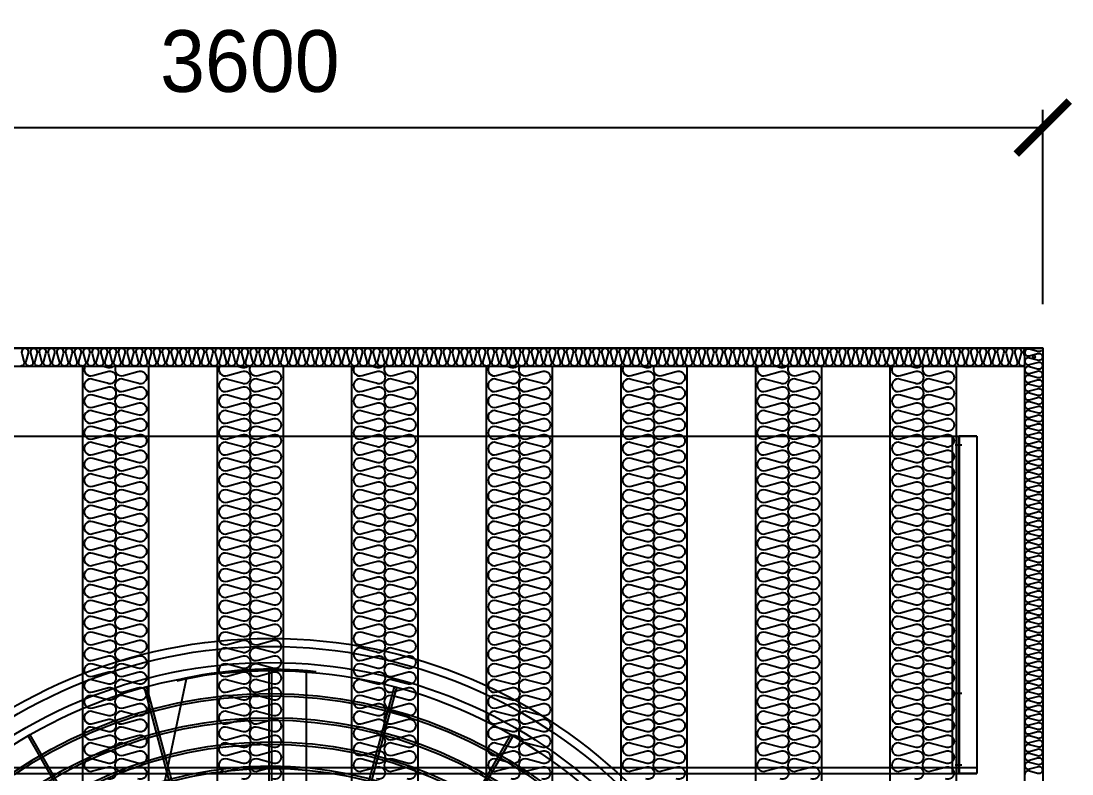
# Model space of a CAD drawing. Header units: millimetres. Extents: x 2557 to 34820, y 2099 to 24914.
# Drawn here: x 7343 to 9728, y 12699 to 14407 of the extents above; entities that cross this region are included whole.
import ezdxf

# ---------------------------------------------------------------- set-up
doc = ezdxf.new("R2010")
doc.units = ezdxf.units.MM
doc.linetypes.add('CENTER', pattern=[2, 1.25, -0.25, 0.25, -0.25])
doc.linetypes.add('HIDDEN', pattern=[0.375, 0.25, -0.125])
for name, color, linetype in [('center', 1, 'CENTER'), ('LINE', 7, 'Continuous'), ('SMS', 220, 'Continuous'), ('냉각탑', 4, 'Continuous'), ('냉각탑_dim', 1, 'Continuous'), ('숨은선', 5, 'HIDDEN')]:
    doc.layers.add(name, color=color, linetype=linetype)
doc.styles.add('HY울릉도L', font='')
doc.styles.get('HY울릉도L').set_extended_font_data('HY울릉도L')
doc.dimstyles.new('성지DIM', dxfattribs={"dimtxt": 3.5, "dimasz": 3, "dimexe": 1, "dimexo": 2.5, "dimgap": 2, "dimtad": 1, "dimdec": 0, "dimzin": 3, "dimdsep": 46, "dimtxsty": 'HY울릉도L', "dimblk": 'ARCHTICK', "dimcen": -2, "dimclrd": 256, "dimclre": 256, "dimclrt": 7, "dimadec": 0, "dimazin": 0, "dimtfac": 1, "dimtdec": 0, "dimtofl": 0, "dimtmove": 0, "dimatfit": 3, "dimfxl": 1, "dimtolj": 1, "dimtzin": 0, "dimlwe": -1, "dimarcsym": 0})

# ---------------------------------------------------------------- blocks, each defined once
blk = doc.blocks.new('_ArchTick')
at = {"color": 0, "linetype": 'ByBlock', "const_width": 0.15}
blk.add_lwpolyline([(-0.5, -0.5), (0.5, 0.5)], dxfattribs=at)
blk = doc.blocks.new('*D438')
at = {"layer": 'Defpoints', "color": 0, "transparency": 16777216}
for p in [(9661.9, 14165.6), (6062.1, 13665.1), (9661.9, 13665.1)]:
    blk.add_point(p, dxfattribs=at)
at = {"layer": '냉각탑_dim', "transparency": 16777216}
for p, q in [((6062.1, 13765.1), (6062.1, 14205.6)), ((9661.9, 13765.1), (9661.9, 14205.6))]:
    blk.add_line(p, q, dxfattribs=at)
at = {"layer": '냉각탑_dim', "lineweight": -2, "transparency": 16777216}
blk.add_line((6062.1, 14165.6), (9661.9, 14165.6), dxfattribs=at)
at = {"layer": '냉각탑_dim', "lineweight": -2, "transparency": 16777216, "xscale": 120, "yscale": 120, "zscale": 120, "rotation": 180}
blk.add_blockref('_ArchTick', (6062.1, 14165.6), dxfattribs=at)
at = {"layer": '냉각탑_dim', "lineweight": -2, "transparency": 16777216, "xscale": 120, "yscale": 120, "zscale": 120}
blk.add_blockref('_ArchTick', (9661.9, 14165.6), dxfattribs=at)
at = {"layer": '냉각탑_dim', "color": 7, "transparency": 16777216, "insert": (7862, 14315.6), "char_height": 140, "attachment_point": 5, "style": 'HY울릉도L'}
blk.add_mtext('\\A1;3600', dxfattribs=at)
blk = doc.blocks.new('A$C1FB73ED1')
for p, q in [((1277, 1342.9), (1277, 2480)), ((1283, 1342.9), (1283, 2480)), ((1260.8, 1340), (966.5, 2438.3)), ((1266.6, 1341.6), (972.3, 2439.9)), ((1293.4, 1341.6), (1587.7, 2439.9)), ((1299.2, 1340), (1593.5, 2438.3)), ((1245.9, 1333), (677.4, 2317.7)), ((1251.1, 1336), (682.6, 2320.7)), ((1308.9, 1336), (1877.4, 2320.7)), ((1314.1, 1333), (1882.6, 2317.7))]:
    blk.add_line(p, q)
for radius in [1280, 1260, 1220, 1200]:
    blk.add_circle((1280, 1280), radius)
at = {"ltscale": 5}
for radius in [1143, 1137, 1083, 1077, 1023, 1017, 963, 957]:
    blk.add_circle((1280, 1280), radius, dxfattribs=at)
at = {"layer": 'LINE', "color": 7}
for p, q in [((985.2, 2053.4), (1071.5, 2459.4)), ((1368.2, 2477.5), (1368.2, 1567))]:
    blk.add_line(p, q, dxfattribs=at)
for radius, start, end in [(1000, 83.5007, 103.4595), (998, 83.4876, 103.487)]:
    blk.add_arc((1280, 1483.4), radius, start, end, dxfattribs=at)
blk = doc.blocks.new('SP전면')
at = {"color": 7}
for p, q in [((31549.2, -80510.4), (31549.2, -83988.4)), ((31699.2, -80510.4), (31699.2, -83988.4))]:
    blk.add_line(p, q, dxfattribs=at)
at = {"layer": 'SMS', "color": 5}
for points in [[(31554.8, -80510.4, 0.686718), (31572.7, -80530.4), (31605.6, -80521.5, -0.524856), (31625.1, -80534.9, -0.524856), (31605.6, -80548.3), (31572.7, -80539.4, 1.449198), (31572.7, -80566.3), (31605.6, -80557.4, -0.524856), (31625.1, -80570.8, -0.524856), (31605.6, -80584.2), (31572.7, -80575.3, 1.449198), (31572.7, -80602.2), (31605.6, -80593.3, -0.524856), (31625.1, -80606.7, -0.524856), (31605.6, -80620.1), (31572.7, -80611.2, 1.449198), (31572.7, -80638.1), (31605.6, -80629.2, -0.524856), (31625.1, -80642.6, -0.524856), (31605.6, -80656.1), (31572.7, -80647.2, 1.449198), (31572.7, -80674), (31605.6, -80665.1, -0.524856), (31625.1, -80678.5, -0.524856), (31605.6, -80692), (31572.7, -80683.1, 1.449198), (31572.7, -80709.9), (31605.6, -80701, -0.524856), (31625.1, -80714.4, -0.524856), (31605.6, -80727.9), (31572.7, -80719, 1.449198), (31572.7, -80745.8), (31605.6, -80736.9, -0.524856), (31625.1, -80750.4, -0.524856), (31605.6, -80763.8), (31572.7, -80754.9, 1.449198), (31572.7, -80781.7), (31605.6, -80772.8, -0.524856), (31625.1, -80786.3, -0.524856), (31605.6, -80799.7), (31572.7, -80790.8, 1.449198), (31572.7, -80817.7), (31605.6, -80808.7, -0.524856), (31625.1, -80822.2, -0.524856), (31605.6, -80835.6), (31572.7, -80826.7, 1.449198), (31572.7, -80853.6), (31605.6, -80844.7, -0.524856), (31625.1, -80858.1, -0.524856), (31605.6, -80871.5), (31572.7, -80862.6, 1.449198), (31572.7, -80889.5), (31605.6, -80880.6, -0.524856), (31625.1, -80894, -0.524856), (31605.6, -80907.4), (31572.7, -80898.5, 1.449198), (31572.7, -80925.4), (31605.6, -80916.5, -0.524856), (31625.1, -80929.9, -0.524856), (31605.6, -80943.3), (31572.7, -80934.4, 1.449198), (31572.7, -80961.3), (31605.6, -80952.4, -0.524856), (31625.1, -80965.8, -0.524856), (31605.6, -80979.2), (31572.7, -80970.3, 1.449198), (31572.7, -80997.2), (31605.6, -80988.3, -0.524856), (31625.1, -81001.7, -0.524856), (31605.6, -81015.2), (31572.7, -81006.3, 1.449198), (31572.7, -81033.1), (31605.6, -81024.2, -0.524856), (31625.1, -81037.6, -0.524856), (31605.6, -81051.1), (31572.7, -81042.2, 1.449198), (31572.7, -81069), (31605.6, -81060.1, -0.524856), (31625.1, -81073.5, -0.524856), (31605.6, -81087), (31572.7, -81078.1, 1.449198), (31572.7, -81104.9), (31605.6, -81096, -0.524856), (31625.1, -81109.5, -0.524856), (31605.6, -81122.9), (31572.7, -81114, 1.449198), (31572.7, -81140.8), (31605.6, -81131.9, -0.524856), (31625.1, -81145.4, -0.524856), (31605.6, -81158.8), (31572.7, -81149.9, 1.449198), (31572.7, -81176.8), (31605.6, -81167.8, -0.524856), (31625.1, -81181.3, -0.524856), (31605.6, -81194.7), (31572.7, -81185.8, 1.449198), (31572.7, -81212.7), (31605.6, -81203.8, -0.524856), (31625.1, -81217.2, -0.524856), (31605.6, -81230.6), (31572.7, -81221.7, 1.449198), (31572.7, -81248.6), (31605.6, -81239.7, -0.524856), (31625.1, -81253.1, -0.524856), (31605.6, -81266.5), (31572.7, -81257.6, 1.449198), (31572.7, -81284.5), (31605.6, -81275.6, -0.524856), (31625.1, -81289, -0.524856), (31605.6, -81302.4), (31572.7, -81293.5, 1.449198), (31572.7, -81320.4), (31605.6, -81311.5, -0.524856), (31625.1, -81324.9, -0.417249), (31610.6, -81339.3)], [(31618, -80510.4, -0.259641), (31604.1, -80512.4), (31596.6, -80510.4)], [(31624.5, -80510.4, 0.686718), (31642.3, -80530.4), (31675.2, -80521.5, -0.524856), (31694.7, -80534.9, -0.524856), (31675.2, -80548.3), (31642.3, -80539.4, 1.449198), (31642.3, -80566.3), (31675.2, -80557.4, -0.524856), (31694.7, -80570.8, -0.524856), (31675.2, -80584.2), (31642.3, -80575.3, 1.449198), (31642.3, -80602.2), (31675.2, -80593.3, -0.524856), (31694.7, -80606.7, -0.524856), (31675.2, -80620.1), (31642.3, -80611.2, 1.449198), (31642.3, -80638.1), (31675.2, -80629.2, -0.524856), (31694.7, -80642.6, -0.524856), (31675.2, -80656.1), (31642.3, -80647.2, 1.449198), (31642.3, -80674), (31675.2, -80665.1, -0.524856), (31694.7, -80678.5, -0.524856), (31675.2, -80692), (31642.3, -80683.1, 1.449198), (31642.3, -80709.9), (31675.2, -80701, -0.524856), (31694.7, -80714.4, -0.524856), (31675.2, -80727.9), (31642.3, -80719, 1.449198), (31642.3, -80745.8), (31675.2, -80736.9, -0.524856), (31694.7, -80750.4, -0.524856), (31675.2, -80763.8), (31642.3, -80754.9, 1.449198), (31642.3, -80781.7), (31675.2, -80772.8, -0.524856), (31694.7, -80786.3, -0.524856), (31675.2, -80799.7), (31642.3, -80790.8, 1.449198), (31642.3, -80817.7), (31675.2, -80808.7, -0.524856), (31694.7, -80822.2, -0.524856), (31675.2, -80835.6), (31642.3, -80826.7, 1.449198), (31642.3, -80853.6), (31675.2, -80844.7, -0.524856), (31694.7, -80858.1, -0.524856), (31675.2, -80871.5), (31642.3, -80862.6, 1.449198), (31642.3, -80889.5), (31675.2, -80880.6, -0.524856), (31694.7, -80894, -0.524856), (31675.2, -80907.4), (31642.3, -80898.5, 1.449198), (31642.3, -80925.4), (31675.2, -80916.5, -0.524856), (31694.7, -80929.9, -0.524856), (31675.2, -80943.3), (31642.3, -80934.4, 1.449198), (31642.3, -80961.3), (31675.2, -80952.4, -0.524856), (31694.7, -80965.8, -0.524856), (31675.2, -80979.2), (31642.3, -80970.3, 1.449198), (31642.3, -80997.2), (31675.2, -80988.3, -0.524856), (31694.7, -81001.7, -0.524856), (31675.2, -81015.2), (31642.3, -81006.3, 1.449198), (31642.3, -81033.1), (31675.2, -81024.2, -0.524856), (31694.7, -81037.6, -0.524856), (31675.2, -81051.1), (31642.3, -81042.2, 1.449198), (31642.3, -81069), (31675.2, -81060.1, -0.524856), (31694.7, -81073.5, -0.524856), (31675.2, -81087), (31642.3, -81078.1, 1.449198), (31642.3, -81104.9), (31675.2, -81096, -0.524856), (31694.7, -81109.5, -0.524856), (31675.2, -81122.9), (31642.3, -81114, 1.449198), (31642.3, -81140.8), (31675.2, -81131.9, -0.524856), (31694.7, -81145.4, -0.524856), (31675.2, -81158.8), (31642.3, -81149.9, 1.449198), (31642.3, -81176.8), (31675.2, -81167.8, -0.524856), (31694.7, -81181.3, -0.524856), (31675.2, -81194.7), (31642.3, -81185.8, 1.449198), (31642.3, -81212.7), (31675.2, -81203.8, -0.524856), (31694.7, -81217.2, -0.524856), (31675.2, -81230.6), (31642.3, -81221.7, 1.449198), (31642.3, -81248.6), (31675.2, -81239.7, -0.524856), (31694.7, -81253.1, -0.524856), (31675.2, -81266.5), (31642.3, -81257.6, 1.449198), (31642.3, -81284.5), (31675.2, -81275.6, -0.524856), (31694.7, -81289, -0.524856), (31675.2, -81302.4), (31642.3, -81293.5, 1.449198), (31642.3, -81320.4), (31675.2, -81311.5, -0.524856), (31694.7, -81324.9, -0.417249), (31680.2, -81339.3)], [(31553.7, -81310.6, 0.446849), (31572.7, -81320.4), (31605.6, -81311.5, -0.524856), (31625.1, -81324.9, -0.524856), (31605.6, -81338.3), (31572.7, -81329.4, 1.449198), (31572.7, -81356.3), (31605.6, -81347.4, -0.524856), (31625.1, -81360.8, -0.524856), (31605.6, -81374.3), (31572.7, -81365.4, 1.449198), (31572.7, -81392.2), (31605.6, -81383.3, -0.524856), (31625.1, -81396.7, -0.524856), (31605.6, -81410.2), (31572.7, -81401.3, 1.449198), (31572.7, -81428.1), (31605.6, -81419.2, -0.524856), (31625.1, -81432.6, -0.524856), (31605.6, -81446.1)], [(31623.3, -81310.6, 0.446849), (31642.3, -81320.4), (31675.2, -81311.5, -0.524856), (31694.7, -81324.9, -0.524856), (31675.2, -81338.3), (31642.3, -81329.4, 1.449198), (31642.3, -81356.3), (31675.2, -81347.4, -0.524856), (31694.7, -81360.8, -0.524856), (31675.2, -81374.3), (31642.3, -81365.4, 1.449198), (31642.3, -81392.2), (31675.2, -81383.3, -0.524856), (31694.7, -81396.7, -0.524856), (31675.2, -81410.2), (31642.3, -81401.3, 1.449198), (31642.3, -81428.1), (31675.2, -81419.2, -0.524856), (31694.7, -81432.6, -0.524856), (31675.2, -81446.1)]]:
    blk.add_lwpolyline(points, format="xyb", dxfattribs=at)
blk = doc.blocks.new('3')
for p, q in [((8817.1, 13665.1), (6062.1, 13665.1)), ((6253.4, 13665.1), (9511.9, 13665.1)), ((8817.1, 13665.1), (9662.1, 13665.1)), ((9662.1, 13665.1), (9662.1, 10065.1)), ((6267.4, 13465.1), (9511.9, 13465.1)), ((9456.5, 13465.1), (9456.5, 12699.5)), ((9470.6, 13465.1), (9470.6, 12699.5)), ((9472.5, 13465.1), (9472.5, 12699.5)), ((9511.9, 13465.1), (9472.5, 13465.1)), ((9511.9, 13465.1), (9511.9, 12699.5)), ((6253.4, 12699.5), (9511.9, 12699.5)), ((6314.3, 12713.6), (9511.9, 12713.6)), ((9511.9, 12699.5), (9472.5, 12699.5))]:
    blk.add_line(p, q)
at = {"color": 7}
for p, q in [((6062.1, 13665.1), (8817.1, 13665.1)), ((9662.1, 13665.1), (8817.1, 13665.1)), ((9620.1, 13665.1), (9620.1, 10145.1)), ((9662.1, 13665.1), (9662.1, 10065.1)), ((9620.1, 13623.1), (6104.1, 13623.1))]:
    blk.add_line(p, q, dxfattribs=at)
at = {"ltscale": 500, "elevation": 0}
blk.add_lwpolyline([(6062.1, 13665.1), (9661.9, 13665.1), (9661.9, 10065.1), (6062.1, 10065.1)], close=True, dxfattribs=at)
blk.add_circle((9642.1, 13645.1), 3)
at = {"layer": 'center'}
for p, q in [((9462.7, 13445.5), (9478.6, 13445.5)), ((9462.7, 12882.3), (9478.6, 12882.3)), ((9462.7, 12719.2), (9478.6, 12719.2))]:
    blk.add_line(p, q, dxfattribs=at)
at = {"layer": 'SMS', "color": 5, "elevation": 0}
for points in [[(7688.9, 13663.9, 0.446849), (7683.5, 13653.4), (7688.4, 13635.1, -0.524856), (7681, 13624.3, -0.524856), (7673.5, 13635.1), (7678.5, 13653.4, 1.449198), (7663.5, 13653.4), (7668.5, 13635.1, -0.524856), (7661, 13624.3, -0.524856), (7653.6, 13635.1), (7658.5, 13653.4, 1.449198), (7643.6, 13653.4), (7648.5, 13635.1, -0.524856), (7641.1, 13624.3, -0.524856), (7633.6, 13635.1), (7638.6, 13653.4, 1.449198), (7623.6, 13653.4), (7628.6, 13635.1, -0.524856), (7621.1, 13624.3, -0.524856), (7613.7, 13635.1), (7618.6, 13653.4, 1.449198), (7603.7, 13653.4), (7608.6, 13635.1, -0.524856), (7601.2, 13624.3, -0.524856), (7593.7, 13635.1), (7598.7, 13653.4, 1.449198), (7583.7, 13653.4), (7588.7, 13635.1, -0.524856), (7581.2, 13624.3, -0.524856), (7573.8, 13635.1), (7578.7, 13653.4, 1.449198), (7563.8, 13653.4), (7568.7, 13635.1, -0.524856), (7561.3, 13624.3, -0.524856), (7553.8, 13635.1), (7558.8, 13653.4, 1.449198), (7543.8, 13653.4), (7548.8, 13635.1, -0.524856), (7541.3, 13624.3, -0.524856), (7533.9, 13635.1), (7538.8, 13653.4, 1.449198), (7523.9, 13653.4), (7528.8, 13635.1, -0.524856), (7521.4, 13624.3, -0.524856), (7513.9, 13635.1), (7518.9, 13653.4, 1.449198), (7503.9, 13653.4), (7508.9, 13635.1, -0.524856), (7501.4, 13624.3, -0.524856), (7494, 13635.1), (7498.9, 13653.4, 1.449198), (7484, 13653.4), (7488.9, 13635.1, -0.524856), (7481.5, 13624.3, -0.524856), (7474, 13635.1), (7479, 13653.4, 1.449198), (7464, 13653.4), (7469, 13635.1, -0.524856), (7461.5, 13624.3, -0.524856), (7454.1, 13635.1), (7459, 13653.4, 1.449198), (7444.1, 13653.4), (7449, 13635.1, -0.524856), (7441.6, 13624.3, -0.524856), (7434.1, 13635.1), (7439.1, 13653.4, 1.449198), (7424.1, 13653.4), (7429.1, 13635.1, -0.524856), (7421.6, 13624.3, -0.524856), (7414.2, 13635.1), (7419.1, 13653.4, 1.449198), (7404.2, 13653.4), (7409.1, 13635.1, -0.524856), (7401.7, 13624.3, -0.524856), (7394.2, 13635.1), (7399.2, 13653.4, 1.449198), (7384.2, 13653.4), (7389.2, 13635.1, -0.524856), (7381.7, 13624.3, -0.524856), (7374.3, 13635.1), (7379.2, 13653.4, 1.449198), (7364.3, 13653.4), (7369.2, 13635.1, -0.524856), (7361.8, 13624.3, -0.524856), (7354.3, 13635.1), (7359.3, 13653.4, 1.449198), (7344.3, 13653.4), (7349.3, 13635.1, -0.524856), (7341.8, 13624.3, -0.524856)], [(8267.5, 13663.9, 0.446849), (8262, 13653.4), (8267, 13635.1, -0.524856), (8259.5, 13624.3, -0.524856), (8252.1, 13635.1), (8257, 13653.4, 1.449198), (8242.1, 13653.4), (8247, 13635.1, -0.524856), (8239.6, 13624.3, -0.524856), (8232.1, 13635.1), (8237.1, 13653.4, 1.449198), (8222.1, 13653.4), (8227.1, 13635.1, -0.524856), (8219.6, 13624.3, -0.524856), (8212.2, 13635.1), (8217.1, 13653.4, 1.449198), (8202.2, 13653.4), (8207.1, 13635.1, -0.524856), (8199.7, 13624.3, -0.524856), (8192.2, 13635.1), (8197.2, 13653.4, 1.449198), (8182.2, 13653.4), (8187.2, 13635.1, -0.524856), (8179.7, 13624.3, -0.524856), (8172.3, 13635.1), (8177.2, 13653.4, 1.449198), (8162.3, 13653.4), (8167.2, 13635.1, -0.524856), (8159.8, 13624.3, -0.524856), (8152.3, 13635.1), (8157.3, 13653.4, 1.449198), (8142.3, 13653.4), (8147.3, 13635.1, -0.524856), (8139.8, 13624.3, -0.524856), (8132.4, 13635.1), (8137.3, 13653.4, 1.449198), (8122.4, 13653.4), (8127.3, 13635.1, -0.524856), (8119.9, 13624.3, -0.524856), (8112.4, 13635.1), (8117.4, 13653.4, 1.449198), (8102.4, 13653.4), (8107.4, 13635.1, -0.524856), (8099.9, 13624.3, -0.524856), (8092.5, 13635.1), (8097.4, 13653.4, 1.449198), (8082.5, 13653.4), (8087.4, 13635.1, -0.524856), (8080, 13624.3, -0.524856), (8072.5, 13635.1), (8077.5, 13653.4, 1.449198), (8062.5, 13653.4), (8067.5, 13635.1, -0.524856), (8060, 13624.3, -0.524856), (8052.6, 13635.1), (8057.5, 13653.4, 1.449198), (8042.6, 13653.4), (8047.5, 13635.1, -0.524856), (8040.1, 13624.3, -0.524856), (8032.6, 13635.1), (8037.6, 13653.4, 1.449198), (8022.6, 13653.4), (8027.6, 13635.1, -0.524856), (8020.1, 13624.3, -0.524856), (8012.7, 13635.1), (8017.6, 13653.4, 1.449198), (8002.7, 13653.4), (8007.6, 13635.1, -0.524856), (8000.2, 13624.3, -0.524856), (7992.7, 13635.1), (7997.7, 13653.4, 1.449198), (7982.7, 13653.4), (7987.7, 13635.1, -0.524856), (7980.2, 13624.3, -0.524856), (7972.8, 13635.1), (7977.7, 13653.4, 1.449198), (7962.8, 13653.4), (7967.7, 13635.1, -0.524856), (7960.3, 13624.3, -0.524856), (7952.8, 13635.1), (7957.8, 13653.4, 1.449198), (7942.8, 13653.4), (7947.8, 13635.1, -0.524856), (7940.3, 13624.3, -0.524856), (7932.9, 13635.1), (7937.8, 13653.4, 1.449198), (7922.9, 13653.4), (7927.8, 13635.1, -0.524856), (7920.4, 13624.3, -0.524856), (7912.9, 13635.1), (7917.9, 13653.4, 1.449198), (7902.9, 13653.4), (7907.9, 13635.1, -0.524856), (7900.4, 13624.3, -0.524856), (7893, 13635.1), (7897.9, 13653.4, 1.449198), (7883, 13653.4), (7887.9, 13635.1, -0.524856), (7880.5, 13624.3, -0.524856), (7873, 13635.1), (7878, 13653.4, 1.449198), (7863, 13653.4), (7868, 13635.1, -0.524856), (7860.5, 13624.3, -0.524856), (7853.1, 13635.1), (7858, 13653.4, 1.449198), (7843.1, 13653.4), (7848, 13635.1, -0.524856), (7840.6, 13624.3, -0.524856), (7833.1, 13635.1), (7838.1, 13653.4, 1.449198), (7823.1, 13653.4), (7828.1, 13635.1, -0.524856), (7820.6, 13624.3, -0.524856), (7813.2, 13635.1), (7818.1, 13653.4, 1.449198), (7803.2, 13653.4), (7808.1, 13635.1, -0.524856), (7800.7, 13624.3, -0.524856), (7793.2, 13635.1), (7798.2, 13653.4, 1.449198), (7783.2, 13653.4), (7788.2, 13635.1, -0.524856), (7780.7, 13624.3, -0.524856), (7773.3, 13635.1), (7778.2, 13653.4, 1.449198), (7763.3, 13653.4), (7768.2, 13635.1, -0.524856), (7760.8, 13624.3, -0.524856), (7753.3, 13635.1), (7758.3, 13653.4, 1.449198), (7743.3, 13653.4), (7748.3, 13635.1, -0.524856), (7740.8, 13624.3, -0.524856), (7733.4, 13635.1), (7738.3, 13653.4, 1.449198), (7723.4, 13653.4), (7728.3, 13635.1, -0.524856), (7720.9, 13624.3, -0.524856), (7713.4, 13635.1), (7718.4, 13653.4, 1.449198), (7703.4, 13653.4), (7708.4, 13635.1, -0.524856), (7700.9, 13624.3, -0.524856), (7693.5, 13635.1), (7698.4, 13653.4, 1.449198), (7683.5, 13653.4), (7688.4, 13635.1, -0.524856), (7681, 13624.3, -0.417249), (7673, 13632.3)], [(8846, 13663.9, 0.446849), (8840.6, 13653.4), (8845.5, 13635.1, -0.524856), (8838.1, 13624.3, -0.524856), (8830.6, 13635.1), (8835.6, 13653.4, 1.449198), (8820.6, 13653.4), (8825.6, 13635.1, -0.524856), (8818.1, 13624.3, -0.524856), (8810.7, 13635.1), (8815.6, 13653.4, 1.449198), (8800.7, 13653.4), (8805.6, 13635.1, -0.524856), (8798.2, 13624.3, -0.524856), (8790.7, 13635.1), (8795.7, 13653.4, 1.449198), (8780.7, 13653.4), (8785.7, 13635.1, -0.524856), (8778.2, 13624.3, -0.524856), (8770.8, 13635.1), (8775.7, 13653.4, 1.449198), (8760.8, 13653.4), (8765.7, 13635.1, -0.524856), (8758.3, 13624.3, -0.524856), (8750.8, 13635.1), (8755.8, 13653.4, 1.449198), (8740.8, 13653.4), (8745.8, 13635.1, -0.524856), (8738.3, 13624.3, -0.524856), (8730.9, 13635.1), (8735.8, 13653.4, 1.449198), (8720.9, 13653.4), (8725.8, 13635.1, -0.524856), (8718.4, 13624.3, -0.524856), (8710.9, 13635.1), (8715.9, 13653.4, 1.449198), (8700.9, 13653.4), (8705.9, 13635.1, -0.524856), (8698.4, 13624.3, -0.524856), (8691, 13635.1), (8695.9, 13653.4, 1.449198), (8681, 13653.4), (8685.9, 13635.1, -0.524856), (8678.5, 13624.3, -0.524856), (8671, 13635.1), (8676, 13653.4, 1.449198), (8661, 13653.4), (8666, 13635.1, -0.524856), (8658.5, 13624.3, -0.524856), (8651.1, 13635.1), (8656, 13653.4, 1.449198), (8641.1, 13653.4), (8646, 13635.1, -0.524856), (8638.6, 13624.3, -0.524856), (8631.1, 13635.1), (8636.1, 13653.4, 1.449198), (8621.1, 13653.4), (8626.1, 13635.1, -0.524856), (8618.6, 13624.3, -0.524856), (8611.2, 13635.1), (8616.1, 13653.4, 1.449198), (8601.2, 13653.4), (8606.1, 13635.1, -0.524856), (8598.7, 13624.3, -0.524856), (8591.2, 13635.1), (8596.2, 13653.4, 1.449198), (8581.2, 13653.4), (8586.2, 13635.1, -0.524856), (8578.7, 13624.3, -0.524856), (8571.3, 13635.1), (8576.2, 13653.4, 1.449198), (8561.3, 13653.4), (8566.2, 13635.1, -0.524856), (8558.8, 13624.3, -0.524856), (8551.3, 13635.1), (8556.3, 13653.4, 1.449198), (8541.3, 13653.4), (8546.3, 13635.1, -0.524856), (8538.8, 13624.3, -0.524856), (8531.4, 13635.1), (8536.3, 13653.4, 1.449198), (8521.4, 13653.4), (8526.3, 13635.1, -0.524856), (8518.9, 13624.3, -0.524856), (8511.4, 13635.1), (8516.4, 13653.4, 1.449198), (8501.4, 13653.4), (8506.4, 13635.1, -0.524856), (8498.9, 13624.3, -0.524856), (8491.5, 13635.1), (8496.4, 13653.4, 1.449198), (8481.5, 13653.4), (8486.4, 13635.1, -0.524856), (8479, 13624.3, -0.524856), (8471.5, 13635.1), (8476.5, 13653.4, 1.449198), (8461.5, 13653.4), (8466.5, 13635.1, -0.524856), (8459, 13624.3, -0.524856), (8451.6, 13635.1), (8456.5, 13653.4, 1.449198), (8441.6, 13653.4), (8446.5, 13635.1, -0.524856), (8439.1, 13624.3, -0.524856), (8431.6, 13635.1), (8436.6, 13653.4, 1.449198), (8421.6, 13653.4), (8426.6, 13635.1, -0.524856), (8419.1, 13624.3, -0.524856), (8411.7, 13635.1), (8416.6, 13653.4, 1.449198), (8401.7, 13653.4), (8406.6, 13635.1, -0.524856), (8399.2, 13624.3, -0.524856), (8391.7, 13635.1), (8396.7, 13653.4, 1.449198), (8381.7, 13653.4), (8386.7, 13635.1, -0.524856), (8379.2, 13624.3, -0.524856), (8371.8, 13635.1), (8376.7, 13653.4, 1.449198), (8361.8, 13653.4), (8366.7, 13635.1, -0.524856), (8359.3, 13624.3, -0.524856), (8351.8, 13635.1), (8356.8, 13653.4, 1.449198), (8341.8, 13653.4), (8346.8, 13635.1, -0.524856), (8339.3, 13624.3, -0.524856), (8331.9, 13635.1), (8336.8, 13653.4, 1.449198), (8321.9, 13653.4), (8326.8, 13635.1, -0.524856), (8319.4, 13624.3, -0.524856), (8311.9, 13635.1), (8316.9, 13653.4, 1.449198), (8301.9, 13653.4), (8306.9, 13635.1, -0.524856), (8299.4, 13624.3, -0.524856), (8292, 13635.1), (8296.9, 13653.4, 1.449198), (8282, 13653.4), (8286.9, 13635.1, -0.524856), (8279.5, 13624.3, -0.524856), (8272, 13635.1), (8277, 13653.4, 1.449198), (8262, 13653.4), (8267, 13635.1, -0.524856), (8259.5, 13624.3, -0.417249), (8251.5, 13632.3)], [(9321.2, 13625.6, -0.144343), (9316.9, 13624.3, -0.524856), (9309.4, 13635.1), (9314.4, 13653.4, 1.449198), (9299.4, 13653.4), (9304.4, 13635.1, -0.524856), (9296.9, 13624.3, -0.524856), (9289.5, 13635.1), (9294.4, 13653.4, 1.449198), (9279.5, 13653.4), (9284.4, 13635.1, -0.524856), (9277, 13624.3, -0.524856), (9269.5, 13635.1), (9274.5, 13653.4, 1.449198), (9259.5, 13653.4), (9264.5, 13635.1, -0.524856), (9257, 13624.3, -0.524856), (9249.6, 13635.1), (9254.5, 13653.4, 1.449198), (9239.6, 13653.4), (9244.5, 13635.1, -0.524856), (9237.1, 13624.3, -0.524856), (9229.6, 13635.1), (9234.6, 13653.4, 1.449198), (9219.6, 13653.4), (9224.6, 13635.1, -0.524856), (9217.1, 13624.3, -0.524856), (9209.7, 13635.1), (9214.6, 13653.4, 1.449198), (9199.7, 13653.4), (9204.6, 13635.1, -0.524856), (9197.2, 13624.3, -0.524856), (9189.7, 13635.1), (9194.7, 13653.4, 1.449198), (9179.7, 13653.4), (9184.7, 13635.1, -0.524856), (9177.2, 13624.3, -0.524856), (9169.8, 13635.1), (9174.7, 13653.4, 1.449198), (9159.8, 13653.4), (9164.7, 13635.1, -0.524856), (9157.3, 13624.3, -0.524856), (9149.8, 13635.1), (9154.8, 13653.4, 1.449198), (9139.8, 13653.4), (9144.8, 13635.1, -0.524856), (9137.3, 13624.3, -0.524856), (9129.9, 13635.1), (9134.8, 13653.4, 1.449198), (9119.9, 13653.4), (9124.8, 13635.1, -0.524856), (9117.4, 13624.3, -0.524856), (9109.9, 13635.1), (9114.9, 13653.4, 1.449198), (9099.9, 13653.4), (9104.9, 13635.1, -0.524856), (9097.4, 13624.3, -0.524856), (9090, 13635.1), (9094.9, 13653.4, 1.449198), (9080, 13653.4), (9084.9, 13635.1, -0.524856), (9077.5, 13624.3, -0.524856), (9070, 13635.1), (9075, 13653.4, 1.449198), (9060, 13653.4), (9065, 13635.1, -0.524856), (9057.5, 13624.3, -0.524856), (9050.1, 13635.1), (9055, 13653.4, 1.449198), (9040.1, 13653.4), (9045, 13635.1, -0.524856), (9037.6, 13624.3, -0.524856), (9030.1, 13635.1), (9035.1, 13653.4, 1.449198), (9020.1, 13653.4), (9025.1, 13635.1, -0.524856), (9017.6, 13624.3, -0.524856), (9010.2, 13635.1), (9015.1, 13653.4, 1.449198), (9000.2, 13653.4), (9005.1, 13635.1, -0.524856), (8997.7, 13624.3, -0.524856), (8990.2, 13635.1), (8995.2, 13653.4, 1.449198), (8980.2, 13653.4), (8985.2, 13635.1, -0.524856), (8977.7, 13624.3, -0.524856), (8970.3, 13635.1), (8975.2, 13653.4, 1.449198), (8960.3, 13653.4), (8965.2, 13635.1, -0.524856), (8957.8, 13624.3, -0.524856), (8950.3, 13635.1), (8955.3, 13653.4, 1.449198), (8940.3, 13653.4), (8945.3, 13635.1, -0.524856), (8937.8, 13624.3, -0.524856), (8930.4, 13635.1), (8935.3, 13653.4, 1.449198), (8920.4, 13653.4), (8925.3, 13635.1, -0.524856), (8917.9, 13624.3, -0.524856), (8910.4, 13635.1), (8915.4, 13653.4, 1.449198), (8900.4, 13653.4), (8905.4, 13635.1, -0.524856), (8897.9, 13624.3, -0.524856), (8890.5, 13635.1), (8895.4, 13653.4, 1.449198), (8880.5, 13653.4), (8885.4, 13635.1, -0.524856), (8878, 13624.3, -0.524856), (8870.5, 13635.1), (8875.5, 13653.4, 1.449198), (8860.5, 13653.4), (8865.5, 13635.1, -0.524856), (8858, 13624.3, -0.524856), (8850.6, 13635.1), (8855.5, 13653.4, 1.449198), (8840.6, 13653.4), (8845.5, 13635.1, -0.524856), (8838.1, 13624.3, -0.417249), (8830.1, 13632.3)], [(9620.1, 13625.3, -0.131401), (9616.1, 13624.3, -0.524856), (9608.7, 13635.1), (9613.6, 13653.4, 1.449198), (9598.7, 13653.4), (9603.6, 13635.1, -0.524856), (9596.2, 13624.3, -0.524856), (9588.7, 13635.1), (9593.7, 13653.4, 1.449198), (9578.7, 13653.4), (9583.7, 13635.1, -0.524856), (9576.2, 13624.3, -0.524856), (9568.8, 13635.1), (9573.7, 13653.4, 1.449198), (9558.8, 13653.4), (9563.7, 13635.1, -0.524856), (9556.3, 13624.3, -0.524856), (9548.8, 13635.1), (9553.8, 13653.4, 1.449198), (9538.8, 13653.4), (9543.8, 13635.1, -0.524856), (9536.3, 13624.3, -0.524856), (9528.9, 13635.1), (9533.8, 13653.4, 1.449198), (9518.9, 13653.4), (9523.8, 13635.1, -0.524856), (9516.4, 13624.3, -0.524856), (9508.9, 13635.1), (9513.9, 13653.4, 1.449198), (9498.9, 13653.4), (9503.9, 13635.1, -0.524856), (9496.4, 13624.3, -0.524856), (9489, 13635.1), (9493.9, 13653.4, 1.449198), (9479, 13653.4), (9483.9, 13635.1, -0.524856), (9476.5, 13624.3, -0.524856), (9469, 13635.1), (9474, 13653.4, 1.449198), (9459, 13653.4), (9464, 13635.1, -0.524856), (9456.5, 13624.3, -0.524856), (9449.1, 13635.1), (9454, 13653.4, 1.449198), (9439.1, 13653.4), (9444, 13635.1, -0.524856), (9436.6, 13624.3, -0.524856), (9429.1, 13635.1), (9434.1, 13653.4, 1.449198), (9419.1, 13653.4), (9424.1, 13635.1, -0.524856), (9416.6, 13624.3, -0.524856), (9409.2, 13635.1), (9414.1, 13653.4, 1.449198), (9399.2, 13653.4), (9404.1, 13635.1, -0.524856), (9396.7, 13624.3, -0.524856), (9389.2, 13635.1), (9394.2, 13653.4, 1.449198), (9379.2, 13653.4), (9384.2, 13635.1, -0.524856), (9376.7, 13624.3, -0.524856), (9369.3, 13635.1), (9374.2, 13653.4, 1.449198), (9359.3, 13653.4), (9364.2, 13635.1, -0.524856), (9356.8, 13624.3, -0.524856), (9349.3, 13635.1), (9354.3, 13653.4, 1.449198), (9339.3, 13653.4), (9344.3, 13635.1, -0.524856), (9336.8, 13624.3, -0.524856), (9329.4, 13635.1), (9334.3, 13653.4, 1.449198), (9319.4, 13653.4), (9324.3, 13635.1, -0.524856), (9316.9, 13624.3, -0.417249), (9308.9, 13632.3)], [(9620.1, 13661.8, 0.2951), (9618.3, 13653.4), (9620.1, 13646.7)], [(9659.1, 13659.8, -0.310202), (9650.3, 13657.6), (9632, 13662.6, 0.524856), (9621.2, 13655.1, 0.524856), (9632, 13647.7), (9650.3, 13652.6, -1.449198), (9650.3, 13637.7), (9632, 13642.6, 0.524856), (9621.2, 13635.2, 0.524856), (9632, 13627.7), (9650.3, 13632.7, -1.449198), (9650.3, 13617.7), (9632, 13622.7, 0.524856), (9621.2, 13615.2, 0.417249), (9629.3, 13607.2)], [(9661, 13623.7, -0.468181), (9650.3, 13617.7), (9632, 13622.7, 0.524856), (9621.2, 13615.2, 0.524856), (9632, 13607.8), (9650.3, 13612.7, -1.449198), (9650.3, 13597.8), (9632, 13602.7, 0.524856), (9621.2, 13595.3, 0.524856), (9632, 13587.8), (9650.3, 13592.8, -1.449198), (9650.3, 13577.8), (9632, 13582.8, 0.524856), (9621.2, 13575.3, 0.524856), (9632, 13567.9), (9650.3, 13572.8, -1.449198), (9650.3, 13557.9), (9632, 13562.8, 0.524856), (9621.2, 13555.4, 0.524856), (9632, 13547.9), (9650.3, 13552.9, -1.449198), (9650.3, 13537.9), (9632, 13542.9, 0.524856), (9621.2, 13535.4, 0.524856), (9632, 13528), (9650.3, 13532.9, -1.449198), (9650.3, 13518), (9632, 13522.9, 0.524856), (9621.2, 13515.5, 0.524856), (9632, 13508), (9650.3, 13513, -1.449198), (9650.3, 13498), (9632, 13503, 0.524856), (9621.2, 13495.5, 0.524856), (9632, 13488.1), (9650.3, 13493, -1.449198), (9650.3, 13478.1), (9632, 13483, 0.524856), (9621.2, 13475.6, 0.524856), (9632, 13468.1), (9650.3, 13473.1, -1.449198), (9650.3, 13458.1), (9632, 13463.1, 0.524856), (9621.2, 13455.6, 0.524856), (9632, 13448.2), (9650.3, 13453.1, -1.449198), (9650.3, 13438.2), (9632, 13443.1, 0.524856), (9621.2, 13435.7, 0.524856), (9632, 13428.2), (9650.3, 13433.2, -1.449198), (9650.3, 13418.2), (9632, 13423.2, 0.524856), (9621.2, 13415.7, 0.524856), (9632, 13408.3), (9650.3, 13413.2, -1.449198), (9650.3, 13398.3), (9632, 13403.2, 0.524856), (9621.2, 13395.8, 0.524856), (9632, 13388.3), (9650.3, 13393.3, -1.449198), (9650.3, 13378.3), (9632, 13383.3, 0.524856), (9621.2, 13375.8, 0.524856), (9632, 13368.4), (9650.3, 13373.3, -1.449198), (9650.3, 13358.4), (9632, 13363.3, 0.524856), (9621.2, 13355.9, 0.524856), (9632, 13348.4), (9650.3, 13353.4, -1.449198), (9650.3, 13338.4), (9632, 13343.4, 0.524856), (9621.2, 13335.9, 0.524856), (9632, 13328.5), (9650.3, 13333.4, -1.449198), (9650.3, 13318.5), (9632, 13323.4, 0.524856), (9621.2, 13316, 0.524856), (9632, 13308.5), (9650.3, 13313.5, -1.449198), (9650.3, 13298.5), (9632, 13303.5, 0.524856), (9621.2, 13296, 0.524856), (9632, 13288.6), (9650.3, 13293.5, -1.449198), (9650.3, 13278.6), (9632, 13283.5, 0.524856), (9621.2, 13276.1, 0.524856), (9632, 13268.6), (9650.3, 13273.6, -1.449198), (9650.3, 13258.6), (9632, 13263.6, 0.524856), (9621.2, 13256.1, 0.524856), (9632, 13248.7), (9650.3, 13253.6, -1.449198), (9650.3, 13238.7), (9632, 13243.6, 0.524856), (9621.2, 13236.2, 0.524856), (9632, 13228.7), (9650.3, 13233.7, -1.449198), (9650.3, 13218.7), (9632, 13223.7, 0.524856), (9621.2, 13216.2, 0.524856), (9632, 13208.8), (9650.3, 13213.7, -1.449198), (9650.3, 13198.8), (9632, 13203.7, 0.524856), (9621.2, 13196.3, 0.524856), (9632, 13188.8), (9650.3, 13193.8, -1.449198), (9650.3, 13178.8), (9632, 13183.8, 0.524856), (9621.2, 13176.3, 0.524856), (9632, 13168.9), (9650.3, 13173.8, -1.449198), (9650.3, 13158.9), (9632, 13163.8, 0.524856), (9621.2, 13156.4, 0.524856), (9632, 13148.9), (9650.3, 13153.9, -1.449198), (9650.3, 13138.9), (9632, 13143.9, 0.524856), (9621.2, 13136.4, 0.524856), (9632, 13129), (9650.3, 13133.9, -1.449198), (9650.3, 13119), (9632, 13123.9, 0.524856), (9621.2, 13116.5, 0.524856), (9632, 13109), (9650.3, 13114, -1.449198), (9650.3, 13099), (9632, 13104, 0.524856), (9621.2, 13096.5, 0.524856), (9632, 13089.1), (9650.3, 13094, -1.449198), (9650.3, 13079.1), (9632, 13084, 0.524856), (9621.2, 13076.6, 0.524856), (9632, 13069.1), (9650.3, 13074.1, -1.449198), (9650.3, 13059.1), (9632, 13064.1, 0.524856), (9621.2, 13056.6, 0.417249), (9629.3, 13048.6)], [(9661, 13065.1, -0.468181), (9650.3, 13059.1), (9632, 13064.1, 0.524856), (9621.2, 13056.6, 0.524856), (9632, 13049.2), (9650.3, 13054.1, -1.449198), (9650.3, 13039.2), (9632, 13044.1, 0.524856), (9621.2, 13036.7, 0.524856), (9632, 13029.2), (9650.3, 13034.2, -1.449198), (9650.3, 13019.2), (9632, 13024.2, 0.524856), (9621.2, 13016.7, 0.524856), (9632, 13009.3), (9650.3, 13014.2, -1.449198), (9650.3, 12999.3), (9632, 13004.2, 0.524856), (9621.2, 12996.8, 0.524856), (9632, 12989.3), (9650.3, 12994.3, -1.449198), (9650.3, 12979.3), (9632, 12984.3, 0.524856), (9621.2, 12976.8, 0.524856), (9632, 12969.4), (9650.3, 12974.3, -1.449198), (9650.3, 12959.4), (9632, 12964.3, 0.524856), (9621.2, 12956.9, 0.524856), (9632, 12949.4), (9650.3, 12954.4, -1.449198), (9650.3, 12939.4), (9632, 12944.4, 0.524856), (9621.2, 12936.9, 0.524856), (9632, 12929.5), (9650.3, 12934.4, -1.449198), (9650.3, 12919.5), (9632, 12924.4, 0.524856), (9621.2, 12917, 0.524856), (9632, 12909.5), (9650.3, 12914.5, -1.449198), (9650.3, 12899.5), (9632, 12904.5, 0.524856), (9621.2, 12897, 0.524856), (9632, 12889.6), (9650.3, 12894.5, -1.449198), (9650.3, 12879.6), (9632, 12884.5, 0.524856), (9621.2, 12877.1, 0.524856), (9632, 12869.6), (9650.3, 12874.6, -1.449198), (9650.3, 12859.6), (9632, 12864.6, 0.524856), (9621.2, 12857.1, 0.524856), (9632, 12849.7), (9650.3, 12854.6, -1.449198), (9650.3, 12839.7), (9632, 12844.6, 0.524856), (9621.2, 12837.2, 0.524856), (9632, 12829.7), (9650.3, 12834.7, -1.449198), (9650.3, 12819.7), (9632, 12824.7, 0.524856), (9621.2, 12817.2, 0.524856), (9632, 12809.8), (9650.3, 12814.7, -1.449198), (9650.3, 12799.8), (9632, 12804.7, 0.524856), (9621.2, 12797.3, 0.524856), (9632, 12789.8), (9650.3, 12794.8, -1.449198), (9650.3, 12779.8), (9632, 12784.8, 0.524856), (9621.2, 12777.3, 0.524856), (9632, 12769.9), (9650.3, 12774.8, -1.449198), (9650.3, 12759.9), (9632, 12764.8, 0.524856), (9621.2, 12757.4, 0.524856), (9632, 12749.9), (9650.3, 12754.9, -1.449198), (9650.3, 12739.9), (9632, 12744.9, 0.524856), (9621.2, 12737.4, 0.524856), (9632, 12730), (9650.3, 12734.9, -1.449198), (9650.3, 12720), (9632, 12724.9, 0.524856), (9621.2, 12717.5, 0.524856), (9632, 12710), (9650.3, 12715, -1.449198), (9650.3, 12700), (9632, 12705, 0.524856), (9621.2, 12697.5, 0.524856)]]:
    blk.add_lwpolyline(points, format="xyb", dxfattribs=at)
at = {"layer": '숨은선', "ltscale": 4, "elevation": 0}
blk.add_lwpolyline([(9582, 13625.1, 0.005236), (9582.2, 13625.1, 0.005236)], format="xyb", dxfattribs=at)
for p in [(-24067.1, 94133.5), (-23761.6, 94133.5), (-23456.1, 94133.5), (-23150.6, 94133.5), (-22845.1, 94133.5), (-22539.6, 94133.5), (-22234.1, 94133.5)]:
    blk.add_blockref('SP전면', p)
at = {"layer": '냉각탑', "xscale": 0.9134730205792179, "yscale": 0.9134730205792179, "zscale": 0.9134730205792179}
blk.add_blockref('A$C1FB73ED1', (6739.7, 10667.8), dxfattribs=at)

msp = doc.modelspace()

# ---------------------------------------------------------------- block references
msp.add_blockref('3', (0, 0))

# ---------------------------------------------------------------- dimensions: what is measured, and where the dimension line sits
at = {"layer": '냉각탑_dim'}
dim = msp.add_linear_dim(base=(9661.9, 14165.6), p1=(6062.1, 13665.1), p2=(9661.9, 13665.1), dimstyle='성지DIM', override={"dimscale": 40}, dxfattribs=at)
dim.commit()
dim.dimension.update_dxf_attribs({"geometry": '*D438', "text_midpoint": (7862, 14315.6)})

doc.saveas('drawing.dxf')
